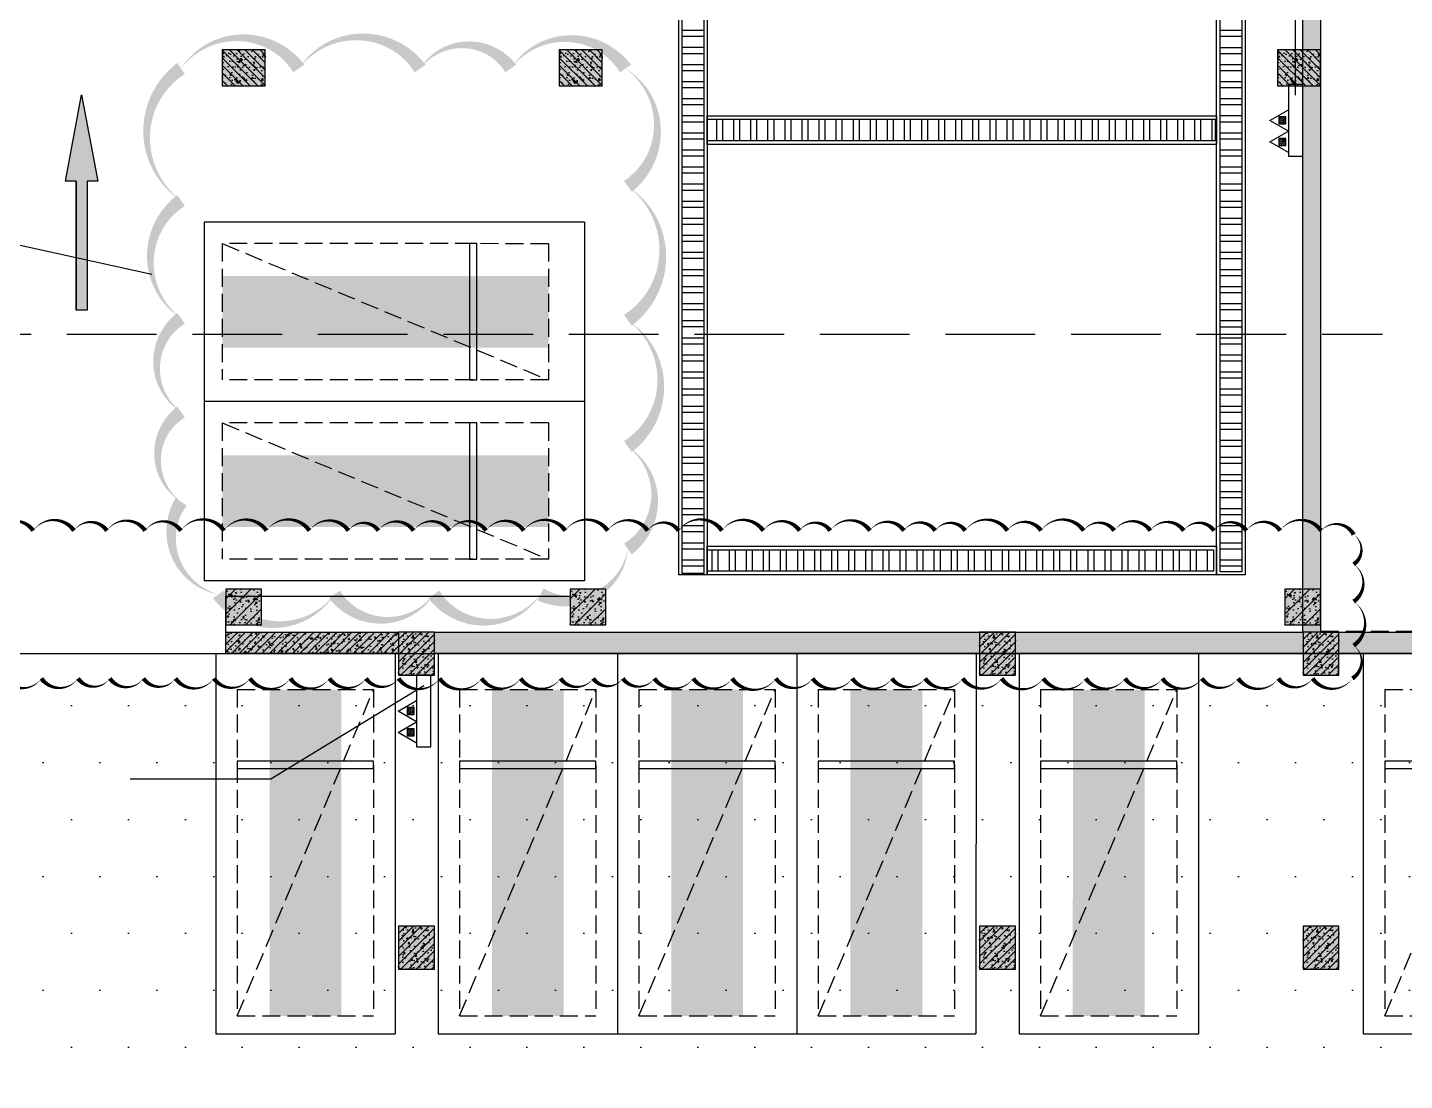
# Model space of a CAD drawing. Extents: x -1338203 to 1886333, y -783476 to 1038610.
# Drawn here: x 637563 to 656760, y 203029 to 217708 of the extents above; entities that cross this region are included whole.
import ezdxf

# ---------------------------------------------------------------- set-up
doc = ezdxf.new("R2010")
doc.units = 0
doc.header["$LTSCALE"] = 1000
doc.header["$MEASUREMENT"] = 0
for name, pattern in [('$2$DASH', [0.35, 0.25, -0.1]), ('A-001-主楼相对位置参照$0$DASH', [0.35, 0.25, -0.1]), ('A-001-平面B2$0$__DASH', [0.35, 0.25, -0.1])]:
    doc.linetypes.add(name, pattern=pattern)
for name, color, linetype in [('$0$DIM_SYMB', 3, 'Continuous'), ('A-001-主楼相对位置参照$0$0G-SITE', 2, 'Continuous'), ('A-001-平面参照B1$0$0A-ELEV-PATT', 8, 'Continuous'), ('A-001-平面参照B1$0$AUDIT_D_220531184525-2', 40, 'Continuous'), ('A-001-车位参照B1$0$A-001-车位参照B1$0$0A-P-PKNG-CAR(A)', 43, 'Continuous'), ('p-a-regular', 5, 'Continuous'), ('S001地下一墙柱$0$0S-CW-HATCH', 251, 'Continuous'), ('S001地下一墙柱$0$0S-CW-HATCH-UP', 251, 'Continuous'), ('S001地下一墙柱$0$0S-CW-LINE', 72, 'Continuous'), ('S001地下一墙柱$0$S001地下一墙柱$0$0S-CC-LINE', 52, 'Continuous'), ('S001地下一墙柱$0$S001地下一墙柱$0$0S-CW-HATCH', 251, 'Continuous'), ('S001地下一墙柱$0$S001地下一墙柱$0$0S-CW-HATCH-UP', 251, 'Continuous'), ('S001地下一墙柱$0$S001地下一墙柱$0$S001地下一墙柱$0$0S-CC-LINE', 52, 'Continuous'), ('地面指向箭头', 7, 'Continuous'), ('负一层消火栓$0$0P-ACC-FH', 7, 'Continuous'), ('负一层消火栓$0$0P-DIM-FH', 3, 'Continuous'), ('负一层消火栓$0$0P-EQUIP-FH', 7, 'Continuous'), ('负一层集水坑及排水沟$0$P001-预留预埋-B1$0$A-001-平面B1$0$0A-A-HATH', 8, 'Continuous'), ('负一层集水坑及排水沟$0$P001-预留预埋-B1$0$A-001-平面B1$0$0A-P-ROOF-DRAN', 190, 'Continuous')]:
    doc.layers.add(name, color=color, linetype=linetype)
doc.layers.add('AAD-A-PROOF', color=30, linetype='Continuous', plot=False)

# ---------------------------------------------------------------- blocks, each defined once
blk = doc.blocks.new('A-001-平面参照B1')
at = {"layer": 'A-001-平面参照B1$0$0A-ELEV-PATT'}
h = blk.add_hatch(dxfattribs=at)
h.set_pattern_fill('DOTS', color=256, scale=500)
h.set_pattern_definition([(0, (-766365.4, -306889.1), (396.875, 793.75), [0, -793.75])])
h.paths.add_polyline_path([(-147679, -109440), (-147679, -97910), (-102629, -97910), (-102629, -114010), (-139289, -114010), (-139289, -113010), (-147319, -113008), (-147319, -109438)])
at = {"layer": 'A-001-平面参照B1$0$AUDIT_D_220531184525-2'}
blk.add_lwpolyline([(-147679, -109440), (-147679, -97910), (-102629, -97910), (-102629, -114010), (-139289, -114010), (-139289, -113010), (-147319, -113008), (-147319, -109438), (-147679, -109440)], dxfattribs=at)
blk = doc.blocks.new('负一层集水坑及排水沟')
at = {"layer": '负一层集水坑及排水沟$0$P001-预留预埋-B1$0$A-001-平面B1$0$0A-A-HATH'}
h = blk.add_hatch(dxfattribs=at)
h.set_pattern_fill('STEEL', color=256, scale=150, angle=675)
h.set_pattern_definition([(360, (88855.5, -55067.4), (2e-05, 238.125), []), (360, (88939.69, -54983.22), (2e-05, 238.125), [])])
h.paths.add_polyline_path([(-119374, -96793), (-119674, -96793), (-119674, -81072), (-119374, -81072)])
h = blk.add_hatch(dxfattribs=at)
h.set_pattern_fill('STEEL', color=256, scale=150, angle=675)
h.set_pattern_definition([(360, (96355.68, -55067.6), (2e-05, 238.125), []), (360, (96439.87, -54983.42), (2e-05, 238.125), [])])
h.paths.add_polyline_path([(-111874, -96769), (-112174, -96769), (-112174, -82109), (-111874, -82109)])
h = blk.add_hatch(dxfattribs=at)
h.set_pattern_fill('STEEL', color=256, scale=150, angle=585)
h.set_pattern_definition([(270, (-77680.9, -298990.78), (238.125, -2e-05), []), (270, (-77596.71, -299074.97), (238.125, -2e-05), [])])
h.paths.add_polyline_path([(-119325, -90761), (-119325, -90461), (-112264, -90461), (-112264, -90761)])
h = blk.add_hatch(dxfattribs=at)
h.set_pattern_fill('STEEL', color=256, scale=150, angle=585)
h.set_pattern_definition([(270, (-77981.1, -304990.78), (238.125, -2e-05), []), (270, (-77896.92, -305074.97), (238.125, -2e-05), [])])
h.paths.add_polyline_path([(-119325, -96761), (-119325, -96461), (-112267, -96461), (-112267, -96761)])
at = {"layer": '负一层集水坑及排水沟$0$P001-预留预埋-B1$0$A-001-平面B1$0$0A-P-ROOF-DRAN'}
for points in [[(-119325, -81044), (-119325, -96811), (-119724, -96811), (-119724, -81044)], [(-119374, -96793), (-119674, -96793), (-119674, -81085), (-119374, -81085)], [(-111824, -82044), (-111824, -96811), (-112224, -96811), (-112224, -82044)], [(-111874, -96769), (-112174, -96769), (-112174, -82078), (-111874, -82078)], [(-112224, -90811), (-119325, -90811), (-119325, -90411), (-112224, -90411)], [(-119325, -90761), (-119325, -90461), (-112243, -90461), (-112243, -90761)], [(-112224, -96811), (-119325, -96811), (-119325, -96411), (-112224, -96411)], [(-119325, -96761), (-119325, -96461), (-112267, -96461), (-112267, -96761)]]:
    blk.add_lwpolyline(points, close=True, dxfattribs=at)
blk = doc.blocks.new('S001地下一墙柱')
at = {"layer": 'S001地下一墙柱$0$0S-CW-HATCH'}
h = blk.add_hatch(color=256, dxfattribs=at)
h.dxf.hatch_style = 1
h.paths.add_polyline_path([(-123589, -20540), (-123339, -20540), (-123339, -24940), (-126089, -24940), (-126089, -72344), (-120789, -72344), (-120789, -77994), (-110774, -77994), (-110774, -97610), (-59059, -97610), (-59059, -97910), (-123129, -97910), (-123129, -97610), (-111024, -97610), (-111024, -78244), (-121039, -78244), (-121039, -72594), (-126339, -72594), (-126340, -24640), (-123589, -24640)])
h = blk.add_hatch(color=2, dxfattribs=at)
h.dxf.hatch_style = 1
h.paths.add_polyline_path([(-126039, -97510), (-125539, -97510), (-125539, -97010), (-126039, -97010)])
h = blk.add_hatch(color=2, dxfattribs=at)
h.dxf.hatch_style = 1
h.paths.add_polyline_path([(-121239, -97510), (-120739, -97510), (-120739, -97010), (-121239, -97010)])
h = blk.add_hatch(color=2, dxfattribs=at)
h.dxf.hatch_style = 1
h.paths.add_polyline_path([(-111274, -97510), (-110774, -97510), (-110774, -97010), (-111274, -97010)])
h = blk.add_hatch(color=256, dxfattribs=at)
h.dxf.hatch_style = 1
h.paths.add_polyline_path([(-126039, -97610), (-123629, -97610), (-123629, -97910), (-126039, -97910)])
at = {"layer": 'S001地下一墙柱$0$0S-CW-HATCH-UP'}
h = blk.add_hatch(dxfattribs=at)
h.set_pattern_fill('钢筋混凝土', color=256, scale=30)
h.set_pattern_definition([(45, (-10063346.176, -927328.15), (-53.0330086, 53.0330086), []), (50, (-10063346.18, -927328.15), (215.1780548, -18.8256405), [22.5, -247.5]), (355, (-10063346.18, -927328.15), (-41.6254, 225.65764), [18, -198]), (100.4514, (-10063328.24, -927329.72), (173.5528145, 206.8318626), [19.122057, -210.3426336]), (46.1842, (-10063346.18, -927268.15), (320.1723146, -49.655704), [33.75, -371.25]), (96.6356, (-10063319.5, -927272.3), (280.398812, 292.235361), [28.683086, -315.5139]), (351.1842, (-10063346.18, -927268.15), (280.398584, 292.23558), [27, -297]), (21, (-10063316.18, -927283.15), (179.0721156, -120.7856672), [22.5, -247.5]), (326, (-10063316.18, -927283.15), (72.9945996, 217.5450135), [18, -198]), (71.4514, (-10063301.25, -927293.21), (252.0667886, 96.759149), [19.122057, -210.3426336]), (37.5, (-10063346.176, -927328.15), (3.6479566, 99.86815615), [0, -195.6, 0, -201, 0, -198.75]), (7.5, (-10063346.18, -927328.15), (78.9208612, 118.3235136), [0, -114.6, 0, -191.1, 0, -75.75]), (327.5, (-10063413.076, -927328.15), (160.14673085, -6.7664615), [0, -75, 0, -234, 0, -310.5]), (317.5, (-10063443.08, -927328.15), (174.9558508, 30.0314947), [0, -97.5, 0, -155.4, 0, -220.5])])
h.paths.add_polyline_path([(-123589, -20540), (-123339, -20540), (-123339, -24940), (-126089, -24940), (-126089, -72344), (-120789, -72344), (-120789, -77994), (-110774, -77994), (-110774, -97610), (-59059, -97610), (-59059, -97910), (-123129, -97910), (-123129, -97610), (-111024, -97610), (-111024, -78244), (-121039, -78244), (-121039, -72594), (-126339, -72594), (-126340, -24640), (-123589, -24640)])
h = blk.add_hatch(dxfattribs=at)
h.set_pattern_fill('钢筋混凝土', color=2, scale=30, pattern_type=2)
h.set_pattern_definition([(45, (-421627.82, -230877.31), (-106.06602, 106.06602), []), (50, (-421627.82, -230877.3), (215.17805, -18.82564), [22.5, -247.5]), (355, (-421627.82, -230877.3), (-41.6254, 225.65764), [18, -198]), (100.4514, (-421609.89, -230878.88), (173.55281, 206.83186), [19.12206, -210.34263]), (46.1842, (-421627.82, -230817.3), (320.17231, -49.6557), [33.75, -371.25]), (96.6356, (-421601.14, -230821.45), (280.3988, 292.23536), [28.6831, -315.5139]), (351.1842, (-421627.82, -230817.3), (280.3986, 292.23558), [27, -297]), (21, (-421597.82, -230832.3), (179.07212, -120.78567), [22.5, -247.5]), (326, (-421597.82, -230832.3), (72.9946, 217.54501), [18, -198]), (71.4514, (-421582.9, -230842.37), (252.06679, 96.75915), [19.12206, -210.34263]), (37.5, (-421627.82, -230877.31), (3.647957, 99.868156), [1.5, -195.6, 1.5, -201, 1.5, -198.75]), (7.5, (-421627.82, -230877.31), (78.92086, 118.323514), [1.5, -114.6, 1.5, -191.1, 1.5, -75.75]), (327.5, (-421694.72, -230877.31), (160.14673, -6.766462), [1.5, -75, 1.5, -234, 1.5, -310.5]), (317.5, (-421724.72, -230877.31), (174.95585, 30.031495), [1.5, -97.5, 1.5, -155.4, 1.5, -220.5])])
h.paths.add_polyline_path([(-126039, -97510), (-125539, -97510), (-125539, -97010), (-126039, -97010)])
h = blk.add_hatch(dxfattribs=at)
h.set_pattern_fill('钢筋混凝土', color=2, scale=30, pattern_type=2)
h.set_pattern_definition([(45, (-416827.81, -230877.31), (-106.06602, 106.06602), []), (50, (-416827.81, -230877.3), (215.17805, -18.82564), [22.5, -247.5]), (355, (-416827.81, -230877.3), (-41.6254, 225.65764), [18, -198]), (100.4514, (-416809.88, -230878.88), (173.55281, 206.83186), [19.12206, -210.34263]), (46.1842, (-416827.8, -230817.3), (320.17231, -49.6557), [33.75, -371.25]), (96.6356, (-416801.13, -230821.45), (280.3988, 292.23536), [28.6831, -315.5139]), (351.1842, (-416827.8, -230817.3), (280.3986, 292.23558), [27, -297]), (21, (-416797.81, -230832.3), (179.07212, -120.78567), [22.5, -247.5]), (326, (-416797.81, -230832.3), (72.9946, 217.54501), [18, -198]), (71.4514, (-416782.89, -230842.37), (252.06679, 96.75915), [19.12206, -210.34263]), (37.5, (-416827.81, -230877.31), (3.647957, 99.868156), [1.5, -195.6, 1.5, -201, 1.5, -198.75]), (7.5, (-416827.81, -230877.31), (78.92086, 118.323514), [1.5, -114.6, 1.5, -191.1, 1.5, -75.75]), (327.5, (-416894.71, -230877.31), (160.14673, -6.766462), [1.5, -75, 1.5, -234, 1.5, -310.5]), (317.5, (-416924.71, -230877.31), (174.95585, 30.031495), [1.5, -97.5, 1.5, -155.4, 1.5, -220.5])])
h.paths.add_polyline_path([(-121239, -97510), (-120739, -97510), (-120739, -97010), (-121239, -97010)])
h = blk.add_hatch(dxfattribs=at)
h.set_pattern_fill('钢筋混凝土', color=2, scale=30, pattern_type=2)
h.set_pattern_definition([(45, (-406863.08, -230877.31), (-106.06602, 106.06602), []), (50, (-406863.08, -230877.3), (215.17805, -18.82564), [22.5, -247.5]), (355, (-406863.08, -230877.3), (-41.6254, 225.65764), [18, -198]), (100.4514, (-406845.15, -230878.88), (173.55281, 206.83186), [19.12206, -210.34263]), (46.1842, (-406863.08, -230817.3), (320.17231, -49.6557), [33.75, -371.25]), (96.6356, (-406836.4, -230821.45), (280.3988, 292.23536), [28.6831, -315.5139]), (351.1842, (-406863.1, -230817.3), (280.3986, 292.23558), [27, -297]), (21, (-406833.08, -230832.3), (179.07212, -120.78567), [22.5, -247.5]), (326, (-406833.08, -230832.3), (72.9946, 217.54501), [18, -198]), (71.4514, (-406818.16, -230842.37), (252.06679, 96.75915), [19.12206, -210.34263]), (37.5, (-406863.084, -230877.31), (3.647957, 99.868156), [1.5, -195.6, 1.5, -201, 1.5, -198.75]), (7.5, (-406863.08, -230877.31), (78.92086, 118.323514), [1.5, -114.6, 1.5, -191.1, 1.5, -75.75]), (327.5, (-406929.984, -230877.31), (160.14673, -6.766462), [1.5, -75, 1.5, -234, 1.5, -310.5]), (317.5, (-406959.98, -230877.31), (174.95585, 30.031495), [1.5, -97.5, 1.5, -155.4, 1.5, -220.5])])
h.paths.add_polyline_path([(-111274, -97510), (-110774, -97510), (-110774, -97010), (-111274, -97010)])
h = blk.add_hatch(dxfattribs=at)
h.set_pattern_fill('钢筋混凝土', color=256, scale=30)
h.set_pattern_definition([(45, (-10012886.234, -927328.26), (-53.0330086, 53.0330086), []), (50, (-10012886.23, -927328.26), (215.1780548, -18.8256405), [22.5, -247.5]), (355, (-10012886.23, -927328.26), (-41.6254, 225.65764), [18, -198]), (100.4514, (-10012868.3, -927329.83), (173.5528145, 206.8318626), [19.122057, -210.3426336]), (46.1842, (-10012886.23, -927268.26), (320.1723146, -49.655704), [33.75, -371.25]), (96.6356, (-10012859.55, -927272.4), (280.398812, 292.235361), [28.683086, -315.5139]), (351.1842, (-10012886.23, -927268.26), (280.398584, 292.23558), [27, -297]), (21, (-10012856.23, -927283.26), (179.0721156, -120.7856672), [22.5, -247.5]), (326, (-10012856.23, -927283.26), (72.9945996, 217.5450135), [18, -198]), (71.4514, (-10012841.31, -927293.33), (252.0667886, 96.759149), [19.122057, -210.3426336]), (37.5, (-10012886.234, -927328.26), (3.6479566, 99.86815615), [0, -195.6, 0, -201, 0, -198.75]), (7.5, (-10012886.23, -927328.26), (78.9208612, 118.3235136), [0, -114.6, 0, -191.1, 0, -75.75]), (327.5, (-10012953.13, -927328.26), (160.14673085, -6.7664615), [0, -75, 0, -234, 0, -310.5]), (317.5, (-10012983.13, -927328.26), (174.9558508, 30.0314947), [0, -97.5, 0, -155.4, 0, -220.5])])
h.paths.add_polyline_path([(-126039, -97610), (-123629, -97610), (-123629, -97910), (-126039, -97910)])
at = {"layer": 'S001地下一墙柱$0$S001地下一墙柱$0$0S-CW-HATCH'}
h = blk.add_hatch(color=256, dxfattribs=at)
h.dxf.hatch_style = 1
h.paths.add_polyline_path([(-125489, -89994), (-125489, -89494), (-126089, -89494), (-126089, -89994)])
h = blk.add_hatch(color=256, dxfattribs=at)
h.dxf.hatch_style = 1
h.paths.add_polyline_path([(-120789, -89994), (-120789, -89494), (-121389, -89494), (-121389, -89994)])
h = blk.add_hatch(color=256, dxfattribs=at)
h.dxf.hatch_style = 1
h.paths.add_polyline_path([(-110774, -89994), (-110774, -89494), (-111374, -89494), (-111374, -89994)])
h = blk.add_hatch(color=256, dxfattribs=at)
h.dxf.hatch_style = 1
h.paths.add_polyline_path([(-123129, -97610), (-123629, -97610), (-123629, -98210), (-123129, -98210)])
h = blk.add_hatch(color=256, dxfattribs=at)
h.dxf.hatch_style = 1
h.paths.add_polyline_path([(-115029, -97611), (-115529, -97611), (-115529, -98211), (-115029, -98211)])
h = blk.add_hatch(color=256, dxfattribs=at)
h.dxf.hatch_style = 1
h.paths.add_polyline_path([(-110519, -97611), (-111019, -97611), (-111019, -98211), (-110519, -98211)])
h = blk.add_hatch(color=256, dxfattribs=at)
h.dxf.hatch_style = 1
h.paths.add_polyline_path([(-123129, -101710), (-123629, -101710), (-123629, -102310), (-123129, -102310)])
h = blk.add_hatch(color=256, dxfattribs=at)
h.dxf.hatch_style = 1
h.paths.add_polyline_path([(-115029, -101710), (-115529, -101710), (-115529, -102310), (-115029, -102310)])
h = blk.add_hatch(color=256, dxfattribs=at)
h.dxf.hatch_style = 1
h.paths.add_polyline_path([(-110519, -101710), (-111019, -101710), (-111019, -102310), (-110519, -102310)])
at = {"layer": 'S001地下一墙柱$0$S001地下一墙柱$0$0S-CW-HATCH-UP'}
h = blk.add_hatch(dxfattribs=at)
h.set_pattern_fill('钢筋混凝土', color=256, scale=30, angle=-90)
h.set_pattern_definition([(315, (-116536.89, -122304.27), (53.03301, 53.03301), []), (320, (-116536.89, -122304.27), (-18.8256, -215.1781), [22.5, -247.5]), (265, (-116536.89, -122304.27), (225.6576, 41.6254), [18, -198]), (10.4514, (-116538.46, -122322.2), (206.8319, -173.5528), [19.122, -210.3426]), (316.1842, (-116476.9, -122304.27), (-49.6557, -320.1723), [33.75, -371.25]), (6.6356, (-116481.03, -122330.95), (292.2354, -280.3988), [28.683, -315.514]), (261.1842, (-116476.9, -122304.27), (292.2356, -280.3986), [27, -297]), (291, (-116491.89, -122334.27), (-120.7857, -179.0721), [22.5, -247.5]), (236, (-116491.89, -122334.27), (217.545, -72.9946), [18, -198]), (341.4514, (-116501.95, -122349.2), (96.7591, -252.0668), [19.122, -210.3426]), (307.5, (-116536.89, -122304.27), (99.86816, -3.64796), [0, -195.6, 0, -201, 0, -198.75]), (277.5, (-116536.89, -122304.27), (118.3235, -78.92086), [0, -114.6, 0, -191.1, 0, -75.75]), (237.5, (-116536.89, -122237.37), (-6.76646, -160.14673), [0, -75, 0, -234, 0, -310.5]), (227.5, (-116536.89, -122207.37), (30.0315, -174.95585), [0, -97.5, 0, -155.4, 0, -220.5])])
h.paths.add_polyline_path([(-125489, -89994), (-125489, -89494), (-126089, -89494), (-126089, -89994)])
h = blk.add_hatch(dxfattribs=at)
h.set_pattern_fill('钢筋混凝土', color=256, scale=30, angle=-90)
h.set_pattern_definition([(315, (-111836.81, -122304.27), (53.03301, 53.03301), []), (320, (-111836.81, -122304.27), (-18.8256, -215.1781), [22.5, -247.5]), (265, (-111836.8, -122304.27), (225.6576, 41.6254), [18, -198]), (10.4514, (-111838.38, -122322.2), (206.8319, -173.5528), [19.122, -210.3426]), (316.1842, (-111776.8, -122304.27), (-49.6557, -320.1723), [33.75, -371.25]), (6.6356, (-111780.95, -122330.95), (292.2354, -280.3988), [28.683, -315.514]), (261.1842, (-111776.8, -122304.27), (292.2356, -280.3986), [27, -297]), (291, (-111791.81, -122334.27), (-120.7857, -179.0721), [22.5, -247.5]), (236, (-111791.8, -122334.27), (217.545, -72.9946), [18, -198]), (341.4514, (-111801.87, -122349.2), (96.7591, -252.0668), [19.122, -210.3426]), (307.5, (-111836.81, -122304.27), (99.86816, -3.64796), [0, -195.6, 0, -201, 0, -198.75]), (277.5, (-111836.81, -122304.27), (118.3235, -78.92086), [0, -114.6, 0, -191.1, 0, -75.75]), (237.5, (-111836.81, -122237.37), (-6.76646, -160.14673), [0, -75, 0, -234, 0, -310.5]), (227.5, (-111836.81, -122207.37), (30.0315, -174.95585), [0, -97.5, 0, -155.4, 0, -220.5])])
h.paths.add_polyline_path([(-120789, -89994), (-120789, -89494), (-121389, -89494), (-121389, -89994)])
h = blk.add_hatch(dxfattribs=at)
h.set_pattern_fill('钢筋混凝土', color=256, scale=30, angle=-90)
h.set_pattern_definition([(315, (-101822.024, -122304.27), (53.03301, 53.03301), []), (320, (-101822.02, -122304.27), (-18.8256, -215.1781), [22.5, -247.5]), (265, (-101822.02, -122304.27), (225.6576, 41.6254), [18, -198]), (10.4514, (-101823.6, -122322.2), (206.8319, -173.5528), [19.122, -210.3426]), (316.1842, (-101762.02, -122304.27), (-49.6557, -320.1723), [33.75, -371.25]), (6.6356, (-101766.16, -122330.95), (292.2354, -280.3988), [28.683, -315.514]), (261.1842, (-101762.02, -122304.27), (292.2356, -280.3986), [27, -297]), (291, (-101777.02, -122334.27), (-120.7857, -179.0721), [22.5, -247.5]), (236, (-101777.02, -122334.27), (217.545, -72.9946), [18, -198]), (341.4514, (-101787.1, -122349.2), (96.7591, -252.0668), [19.122, -210.3426]), (307.5, (-101822.024, -122304.27), (99.86816, -3.64796), [0, -195.6, 0, -201, 0, -198.75]), (277.5, (-101822.02, -122304.27), (118.3235, -78.92086), [0, -114.6, 0, -191.1, 0, -75.75]), (237.5, (-101822.024, -122237.37), (-6.76646, -160.14673), [0, -75, 0, -234, 0, -310.5]), (227.5, (-101822.02, -122207.37), (30.0315, -174.95585), [0, -97.5, 0, -155.4, 0, -220.5])])
h.paths.add_polyline_path([(-110774, -89994), (-110774, -89494), (-111374, -89494), (-111374, -89994)])
h = blk.add_hatch(dxfattribs=at)
h.set_pattern_fill('钢筋混凝土', color=256, scale=30)
h.set_pattern_definition([(45, (-90818.04, -88658.724), (-53.03301, 53.03301), []), (50, (-90818.04, -88658.72), (215.1781, -18.8256), [22.5, -247.5]), (355, (-90818.04, -88658.72), (-41.6254, 225.6576), [18, -198]), (100.4514, (-90800.1, -88660.3), (173.5528, 206.8319), [19.122, -210.3426]), (46.1842, (-90818.04, -88598.72), (320.1723, -49.6557), [33.75, -371.25]), (96.6356, (-90791.36, -88602.86), (280.3988, 292.2354), [28.683, -315.514]), (351.1842, (-90818.04, -88598.72), (280.3986, 292.2356), [27, -297]), (21, (-90788.04, -88613.72), (179.0721, -120.7857), [22.5, -247.5]), (326, (-90788.04, -88613.72), (72.9946, 217.545), [18, -198]), (71.4514, (-90773.11, -88623.8), (252.0668, 96.7591), [19.122, -210.3426]), (37.5, (-90818.04, -88658.724), (3.64796, 99.86816), [0, -195.6, 0, -201, 0, -198.75]), (7.5, (-90818.04, -88658.72), (78.92086, 118.3235), [0, -114.6, 0, -191.1, 0, -75.75]), (327.5, (-90884.94, -88658.724), (160.14673, -6.76646), [0, -75, 0, -234, 0, -310.5]), (317.5, (-90914.94, -88658.72), (174.95585, 30.0315), [0, -97.5, 0, -155.4, 0, -220.5])])
h.paths.add_polyline_path([(-123129, -97610), (-123629, -97610), (-123629, -98210), (-123129, -98210)])
h = blk.add_hatch(dxfattribs=at)
h.set_pattern_fill('钢筋混凝土', color=256, scale=30)
h.set_pattern_definition([(45, (-82718.05, -88659.075), (-53.03301, 53.03301), []), (50, (-82718.05, -88659.08), (215.1781, -18.8256), [22.5, -247.5]), (355, (-82718.05, -88659.08), (-41.6254, 225.6576), [18, -198]), (100.4514, (-82700.12, -88660.64), (173.5528, 206.8319), [19.122, -210.3426]), (46.1842, (-82718.05, -88599.08), (320.1723, -49.6557), [33.75, -371.25]), (96.6356, (-82691.37, -88603.2), (280.3988, 292.2354), [28.683, -315.514]), (351.1842, (-82718.05, -88599.08), (280.3986, 292.2356), [27, -297]), (21, (-82688.05, -88614.08), (179.0721, -120.7857), [22.5, -247.5]), (326, (-82688.05, -88614.08), (72.9946, 217.545), [18, -198]), (71.4514, (-82673.13, -88624.14), (252.0668, 96.7591), [19.122, -210.3426]), (37.5, (-82718.05, -88659.075), (3.64796, 99.86816), [0, -195.6, 0, -201, 0, -198.75]), (7.5, (-82718.05, -88659.08), (78.92086, 118.3235), [0, -114.6, 0, -191.1, 0, -75.75]), (327.5, (-82784.95, -88659.075), (160.14673, -6.76646), [0, -75, 0, -234, 0, -310.5]), (317.5, (-82814.95, -88659.08), (174.95585, 30.0315), [0, -97.5, 0, -155.4, 0, -220.5])])
h.paths.add_polyline_path([(-115029, -97611), (-115529, -97611), (-115529, -98211), (-115029, -98211)])
h = blk.add_hatch(dxfattribs=at)
h.set_pattern_fill('钢筋混凝土', color=256, scale=30)
h.set_pattern_definition([(45, (-78208.05, -88659.075), (-53.03301, 53.03301), []), (50, (-78208.05, -88659.08), (215.1781, -18.8256), [22.5, -247.5]), (355, (-78208.05, -88659.08), (-41.6254, 225.6576), [18, -198]), (100.4514, (-78190.12, -88660.64), (173.5528, 206.8319), [19.122, -210.3426]), (46.1842, (-78208.05, -88599.08), (320.1723, -49.6557), [33.75, -371.25]), (96.6356, (-78181.37, -88603.2), (280.3988, 292.2354), [28.683, -315.514]), (351.1842, (-78208.05, -88599.08), (280.3986, 292.2356), [27, -297]), (21, (-78178.05, -88614.08), (179.0721, -120.7857), [22.5, -247.5]), (326, (-78178.05, -88614.08), (72.9946, 217.545), [18, -198]), (71.4514, (-78163.13, -88624.14), (252.0668, 96.7591), [19.122, -210.3426]), (37.5, (-78208.05, -88659.075), (3.64796, 99.86816), [0, -195.6, 0, -201, 0, -198.75]), (7.5, (-78208.05, -88659.08), (78.92086, 118.3235), [0, -114.6, 0, -191.1, 0, -75.75]), (327.5, (-78274.95, -88659.075), (160.14673, -6.76646), [0, -75, 0, -234, 0, -310.5]), (317.5, (-78304.95, -88659.08), (174.95585, 30.0315), [0, -97.5, 0, -155.4, 0, -220.5])])
h.paths.add_polyline_path([(-110519, -97611), (-111019, -97611), (-111019, -98211), (-110519, -98211)])
h = blk.add_hatch(dxfattribs=at)
h.set_pattern_fill('钢筋混凝土', color=256, scale=30)
h.set_pattern_definition([(45, (-90818.04, -92758.68), (-53.03301, 53.03301), []), (50, (-90818.04, -92758.68), (215.1781, -18.8256), [22.5, -247.5]), (355, (-90818.04, -92758.68), (-41.6254, 225.6576), [18, -198]), (100.4514, (-90800.1, -92760.25), (173.5528, 206.8319), [19.122, -210.3426]), (46.1842, (-90818.04, -92698.68), (320.1723, -49.6557), [33.75, -371.25]), (96.6356, (-90791.36, -92702.8), (280.3988, 292.2354), [28.683, -315.514]), (351.1842, (-90818.04, -92698.68), (280.3986, 292.2356), [27, -297]), (21, (-90788.04, -92713.68), (179.0721, -120.7857), [22.5, -247.5]), (326, (-90788.04, -92713.68), (72.9946, 217.545), [18, -198]), (71.4514, (-90773.11, -92723.74), (252.0668, 96.7591), [19.122, -210.3426]), (37.5, (-90818.04, -92758.68), (3.64796, 99.86816), [0, -195.6, 0, -201, 0, -198.75]), (7.5, (-90818.04, -92758.68), (78.92086, 118.3235), [0, -114.6, 0, -191.1, 0, -75.75]), (327.5, (-90884.94, -92758.68), (160.14673, -6.76646), [0, -75, 0, -234, 0, -310.5]), (317.5, (-90914.94, -92758.68), (174.95585, 30.0315), [0, -97.5, 0, -155.4, 0, -220.5])])
h.paths.add_polyline_path([(-123129, -101710), (-123629, -101710), (-123629, -102310), (-123129, -102310)])
h = blk.add_hatch(dxfattribs=at)
h.set_pattern_fill('钢筋混凝土', color=256, scale=30)
h.set_pattern_definition([(45, (-82718.04, -92758.29), (-53.03301, 53.03301), []), (50, (-82718.04, -92758.29), (215.1781, -18.8256), [22.5, -247.5]), (355, (-82718.04, -92758.29), (-41.6254, 225.6576), [18, -198]), (100.4514, (-82700.1, -92759.86), (173.5528, 206.8319), [19.122, -210.3426]), (46.1842, (-82718.04, -92698.3), (320.1723, -49.6557), [33.75, -371.25]), (96.6356, (-82691.36, -92702.43), (280.3988, 292.2354), [28.683, -315.514]), (351.1842, (-82718.04, -92698.3), (280.3986, 292.2356), [27, -297]), (21, (-82688.04, -92713.29), (179.0721, -120.7857), [22.5, -247.5]), (326, (-82688.04, -92713.29), (72.9946, 217.545), [18, -198]), (71.4514, (-82673.11, -92723.35), (252.0668, 96.7591), [19.122, -210.3426]), (37.5, (-82718.04, -92758.29), (3.64796, 99.86816), [0, -195.6, 0, -201, 0, -198.75]), (7.5, (-82718.04, -92758.29), (78.92086, 118.3235), [0, -114.6, 0, -191.1, 0, -75.75]), (327.5, (-82784.94, -92758.29), (160.14673, -6.76646), [0, -75, 0, -234, 0, -310.5]), (317.5, (-82814.94, -92758.29), (174.95585, 30.0315), [0, -97.5, 0, -155.4, 0, -220.5])])
h.paths.add_polyline_path([(-115029, -101710), (-115529, -101710), (-115529, -102310), (-115029, -102310)])
h = blk.add_hatch(dxfattribs=at)
h.set_pattern_fill('钢筋混凝土', color=256, scale=30)
h.set_pattern_definition([(45, (-78208.04, -92758.29), (-53.03301, 53.03301), []), (50, (-78208.04, -92758.29), (215.1781, -18.8256), [22.5, -247.5]), (355, (-78208.04, -92758.29), (-41.6254, 225.6576), [18, -198]), (100.4514, (-78190.1, -92759.86), (173.5528, 206.8319), [19.122, -210.3426]), (46.1842, (-78208.04, -92698.3), (320.1723, -49.6557), [33.75, -371.25]), (96.6356, (-78181.36, -92702.43), (280.3988, 292.2354), [28.683, -315.514]), (351.1842, (-78208.04, -92698.3), (280.3986, 292.2356), [27, -297]), (21, (-78178.04, -92713.29), (179.0721, -120.7857), [22.5, -247.5]), (326, (-78178.04, -92713.29), (72.9946, 217.545), [18, -198]), (71.4514, (-78163.11, -92723.35), (252.0668, 96.7591), [19.122, -210.3426]), (37.5, (-78208.04, -92758.29), (3.64796, 99.86816), [0, -195.6, 0, -201, 0, -198.75]), (7.5, (-78208.04, -92758.29), (78.92086, 118.3235), [0, -114.6, 0, -191.1, 0, -75.75]), (327.5, (-78274.94, -92758.29), (160.14673, -6.76646), [0, -75, 0, -234, 0, -310.5]), (317.5, (-78304.94, -92758.29), (174.95585, 30.0315), [0, -97.5, 0, -155.4, 0, -220.5])])
h.paths.add_polyline_path([(-110519, -101710), (-111019, -101710), (-111019, -102310), (-110519, -102310)])
at = {"layer": 'S001地下一墙柱$0$0S-CW-LINE', "elevation": 0, "flags": 128}
blk.add_lwpolyline([(-123589, -20540), (-123339, -20540), (-123339, -24940), (-126089, -24940), (-126089, -72344), (-120789, -72344), (-120789, -77994), (-110774, -77994), (-110774, -97610), (-59059, -97610), (-59059, -97910), (-123129, -97910), (-123129, -97610), (-111024, -97610), (-111024, -78244), (-121039, -78244), (-121039, -72594), (-126339, -72594), (-126340, -24640), (-123589, -24640)], close=True, dxfattribs=at)
at = {"layer": 'S001地下一墙柱$0$0S-CW-LINE'}
blk.add_lwpolyline([(-126039, -97610), (-123629, -97610), (-123629, -97910), (-126039, -97910)], close=True, dxfattribs=at)
at = {"layer": 'S001地下一墙柱$0$S001地下一墙柱$0$0S-CC-LINE'}
for points in [[(-125489, -89994), (-125489, -89494), (-126089, -89494), (-126089, -89994)], [(-120789, -89994), (-120789, -89494), (-121389, -89494), (-121389, -89994)], [(-123129, -97610), (-123629, -97610), (-123629, -98210), (-123129, -98210)], [(-115029, -97611), (-115529, -97611), (-115529, -98211), (-115029, -98211)], [(-110519, -97611), (-111019, -97611), (-111019, -98211), (-110519, -98211)], [(-123129, -101710), (-123629, -101710), (-123629, -102310), (-123129, -102310)], [(-115029, -101710), (-115529, -101710), (-115529, -102310), (-115029, -102310)], [(-110519, -101710), (-111019, -101710), (-111019, -102310), (-110519, -102310)]]:
    blk.add_lwpolyline(points, close=True, dxfattribs=at)
at = {"layer": 'S001地下一墙柱$0$S001地下一墙柱$0$0S-CC-LINE', "elevation": 0}
blk.add_lwpolyline([(-110774, -89994), (-110774, -89494), (-111374, -89494), (-111374, -89994)], close=True, dxfattribs=at)
at = {"layer": 'S001地下一墙柱$0$S001地下一墙柱$0$S001地下一墙柱$0$0S-CC-LINE', "color": 2, "elevation": 0}
for points in [[(-126039, -97510), (-125539, -97510), (-125539, -97010), (-126039, -97010)], [(-111274, -97510), (-110774, -97510), (-110774, -97010), (-111274, -97010)]]:
    blk.add_lwpolyline(points, close=True, dxfattribs=at)
at = {"layer": 'S001地下一墙柱$0$S001地下一墙柱$0$S001地下一墙柱$0$0S-CC-LINE', "color": 2}
blk.add_lwpolyline([(-121239, -97510), (-120739, -97510), (-120739, -97010), (-121239, -97010)], close=True, dxfattribs=at)
blk = doc.blocks.new('负一层消火栓$0$$TwtSys$00000546')
h = blk.add_hatch()
h.set_pattern_fill('ANSI31', color=256, scale=200, style=0)
h.set_pattern_definition([(45, (-38543.802, -6670.83), (-17.67767, 17.67767), [])])
h.paths.add_polyline_path([(-65, 174), (65, 174), (65, 44), (-65, 44)])
for points in [[(0, 344), (-198, 0), (198, 0)], [(-65, 174), (65, 174), (65, 44), (-65, 44)]]:
    blk.add_lwpolyline(points, close=True)
blk = doc.blocks.new('负一层消火栓')
at = {"layer": '负一层消火栓$0$0P-ACC-FH'}
for points in [[(-111224, -90976), (-111024, -90976), (-111024, -89977), (-111224, -89977)], [(-123379, -99210), (-123179, -99210), (-123179, -98210), (-123379, -98210)]]:
    blk.add_lwpolyline(points, close=True, dxfattribs=at)
at = {"layer": '负一层消火栓$0$0P-DIM-FH'}
for p, q in [((-111124, -90126, 800), (-111124, -88797, 800)), ((-123279, -98360, 800), (-125412, -99658, 800)), ((-125412, -99658, 800), (-127374, -99658, 800))]:
    blk.add_line(p, q, dxfattribs=at)
at = {"layer": '负一层消火栓$0$0P-EQUIP-FH', "xscale": -0.7500000000000013, "yscale": 0.7500000000000013, "zscale": 0.75, "rotation": 90}
for p in [(-111224, -90477, 800), (-111224, -90775, 800), (-123379, -98711, 800), (-123379, -99009, 800)]:
    blk.add_blockref('负一层消火栓$0$$TwtSys$00000546', p, dxfattribs=at)
blk = doc.blocks.new('剖面位置')
at = {"layer": '$0$DIM_SYMB', "linetype": '$2$DASH', "ltscale": 5}
blk.add_lwpolyline([(-156254, -93458), (-109911, -93458)], dxfattribs=at)
blk.add_lwpolyline([(-156254, -93458), (-109911, -93458)], dxfattribs=at)
blk = doc.blocks.new('直行')
at = {"layer": '地面指向箭头'}
blk.add_hatch(color=251, dxfattribs=at).paths.add_polyline_path([(-29241, 4059962), (-29466, 4058762), (-29316, 4058762), (-29316, 4056961), (-29166, 4056961), (-29166, 4058762), (-29016, 4058762)])
at = {"layer": '地面指向箭头', "color": 251}
blk.add_lwpolyline([(-29316, 4058762), (-29316, 4056961), (-29316, 4058762), (-29316, 4058762), (-29466, 4058762), (-29241, 4059962), (-29016, 4058762), (-29166, 4058762), (-29166, 4056961), (-29316, 4056961), (-29316, 4056961)], dxfattribs=at)
blk = doc.blocks.new('A$C9cb663f1')
at = {"layer": '地面指向箭头', "color": 251}
blk.add_blockref('直行', (254912, -4204956), dxfattribs=at)
blk = doc.blocks.new('A-001-车位参照B1$0$A-001-车位参照B1$0$A-001-车位参照B1$0$ddd')
for p, q in [((0, 2500), (5300, 2500)), ((0, 2500), (0, 0)), ((5300, 2500), (5300, 0)), ((0, 0), (5300, 0))]:
    blk.add_line(p, q)
at = {"linetype": 'A-001-平面B2$0$__DASH'}
for p, q in [((500, 2200), (500, 300)), ((500, 2200), (5050, 2200)), ((5050, 2200), (5050, 300)), ((500, 300), (5050, 300))]:
    blk.add_line(p, q, dxfattribs=at)
blk.add_lwpolyline([(5050, 2200), (500, 300)], dxfattribs=at)
blk.add_lwpolyline([(1500, 300), (1500, 2200), (1600, 2200), (1600, 300)], close=True)
at = {"layer": 'p-a-regular', "ltscale": 0.002, "const_width": 1000}
blk.add_lwpolyline([(500, 1250), (5050, 1250)], dxfattribs=at)
blk = doc.blocks.new('A-001-主楼相对位置参照')
at = {"layer": 'A-001-主楼相对位置参照$0$0G-SITE', "linetype": 'A-001-主楼相对位置参照$0$DASH'}
blk.add_lwpolyline([(-110774, -71476), (-110774, -97598), (-60233, -97598), (-60233, -71436), (-28181, -71359), (-28181, -39250), (-59195, -34274), (-59199, -4282), (-94668, -4272), (-94605, -34368), (-126089, -33751), (-126089, -71447), (-110774, -71476)], dxfattribs=at)

msp = doc.modelspace()

# ---------------------------------------------------------------- linework, layer by layer
msp.add_lwpolyline([(640326.7, 209278.8), (640326.7, 209778.8), (645126.7, 209778.8)])
at = {"layer": 'AAD-A-PROOF', "color": 241, "ltscale": 0.002}
msp.add_line((639297.6, 214263.9), (380309.5, 271048.6), dxfattribs=at)
at = {"layer": 'AAD-A-PROOF', "color": 241}
msp.add_lwpolyline([(639702.7, 217137.3, 0, 186.9, -0.5205671), (641346.5, 217137.3, 0, 186.9, -0.5205671), (643036.9, 217137.3, 0, 186.9, -0.5205671), (644300.2, 217137.3, 0, 186.9, -0.5205671), (645900.2, 217137.3, 0, 186.9, -0.5205671), (645933.3, 215493.4, 0, 186.9, -0.5205671), (645933.3, 213626.4, 0, 186.9, -0.5205671), (645933.3, 211865.8, 0, 186.9, -0.5205671), (645933.3, 210437.7, 0, 186.9, -0.5205671), (644715.4, 209805.1, 0, 186.9, -0.5205671), (643226.8, 209805.1, 0, 186.9, -0.5205671), (641841.9, 209805.1, 0, 186.9, -0.5205671), (640224, 209805.1, 0, 186.9, -0.5205671), (639702.7, 211095.1, 0, 186.9, -0.5205671), (639702.7, 212348.6, 0, 186.9, -0.5205671), (639702.7, 213653.8, 0, 186.9, -0.5205671), (639702.7, 215296.5, 0, 186.9, -0.5205671)], format="xyseb", close=True, dxfattribs=at)
msp.add_lwpolyline([(637125.7, 210694, 0, 61.8, -0.5205671), (637642.8, 210694, 0, 61.8, -0.5205671), (638210.4, 210694, 0, 61.8, -0.5205671), (638669.5, 210694, 0, 61.8, -0.5205671), (639203.8, 210694, 0, 61.8, -0.5205671), (639700.6, 210694, 0, 61.8, -0.5205671), (640302.8, 210694, 0, 61.8, -0.5205671), (640895, 210694, 0, 61.8, -0.5205671), (641493.3, 210694, 0, 61.8, -0.5205671), (642037.2, 210694, 0, 61.8, -0.5205671), (642454.5, 210694, 0, 61.8, -0.5205671), (642944.5, 210694, 0, 61.8, -0.5205671), (643446.5, 210694, 0, 61.8, -0.5205671), (643955.8, 210694, 0, 61.8, -0.5205671), (644481.4, 210694, 0, 61.8, -0.5205671), (645060.6, 210694, 0, 61.8, -0.5205671), (645651.7, 210694, 0, 61.8, -0.5205671), (646209, 210694, 0, 61.8, -0.5205671), (646641.1, 210694, 0, 61.8, -0.5205671), (647244.1, 210694, 0, 61.8, -0.5205671), (647820.7, 210694, 0, 61.8, -0.5205671), (648327.7, 210694, 0, 61.8, -0.5205671), (648753.8, 210694, 0, 61.8, -0.5205671), (649308.1, 210694, 0, 61.8, -0.5205671), (649781.9, 210694, 0, 61.8, -0.5205671), (650217.9, 210694, 0, 61.8, -0.5205671), (650634.7, 210694, 0, 61.8, -0.5205671), (651224.5, 210694, 0, 61.8, -0.5205671), (651694, 210694, 0, 61.8, -0.5205671), (652287.2, 210694, 0, 61.8, -0.5205671), (652712.6, 210694, 0, 61.8, -0.5205671), (653217.5, 210694, 0, 61.8, -0.5205671), (653683.1, 210694, 0, 61.8, -0.5205671), (654104.9, 210694, 0, 61.8, -0.5205671), (654556.5, 210694, 0, 61.8, -0.5205671), (655027.4, 210694, 0, 61.8, -0.5205671), (655598, 210694, 0, 61.8, -0.5205671), (656052.5, 210637.7, 0, 61.8, -0.5205671), (656052.5, 210224, 0, 61.8, -0.5205671), (656052.5, 209705, 0, 61.8, -0.5205671), (656052.5, 209092.4, 0, 61.8, -0.5205671), (656034.7, 208633.7, 0, 61.8, -0.5205671), (655479.3, 208633.7, 0, 61.8, -0.5205671), (655002, 208633.7, 0, 61.8, -0.5205671), (654441, 208633.7, 0, 61.8, -0.5205671), (653935.8, 208633.7, 0, 61.8, -0.5205671), (653385.2, 208633.7, 0, 61.8, -0.5205671), (652863.7, 208633.7, 0, 61.8, -0.5205671), (652315.8, 208633.7, 0, 61.8, -0.5205671), (651724.2, 208633.7, 0, 61.8, -0.5205671), (651144.1, 208633.7, 0, 61.8, -0.5205671), (650601.6, 208633.7, 0, 61.8, -0.5205671), (650076.6, 208633.7, 0, 61.8, -0.5205671), (649613.8, 208633.7, 0, 61.8, -0.5205671), (649060.4, 208633.7, 0, 61.8, -0.5205671), (648507.5, 208633.7, 0, 61.8, -0.5205671), (647995.6, 208633.7, 0, 61.8, -0.5205671), (647386.1, 208633.7, 0, 61.8, -0.5205671), (646843.4, 208633.7, 0, 61.8, -0.5205671), (646301.6, 208633.7, 0, 61.8, -0.5205671), (645862.6, 208633.7, 0, 61.8, -0.5205671), (645449.2, 208633.7, 0, 61.8, -0.5205671), (644993.9, 208633.7, 0, 61.8, -0.5205671), (644437.3, 208633.7, 0, 61.8, -0.5205671), (643891.3, 208633.7, 0, 61.8, -0.5205671), (643307, 208633.7, 0, 61.8, -0.5205671), (642735, 208633.7, 0, 61.8, -0.5205671), (642281.7, 208633.7, 0, 61.8, -0.5205671), (641771.5, 208633.7, 0, 61.8, -0.5205671), (641226.9, 208633.7, 0, 61.8, -0.5205671), (640663.2, 208633.7, 0, 61.8, -0.5205671), (640160.3, 208633.7, 0, 61.8, -0.5205671), (639625.5, 208633.7, 0, 61.8, -0.5205671), (639178.2, 208633.7, 0, 61.8, -0.5205671), (638710.2, 208633.7, 0, 61.8, -0.5205671), (638266.6, 208633.7, 0, 61.8, -0.5205671), (637755.8, 208633.7, 0, 61.8, -0.5205671), (637236, 208633.7, 0, 61.8, -0.5205671)], format="xyseb", dxfattribs=at)

# ---------------------------------------------------------------- block references
at = {"ltscale": 0.002}
for name, p in [('S001地下一墙柱', (766365.4, 306889.1)), ('A-001-主楼相对位置参照', (766365.4, 306889.1)), ('负一层消火栓', (766365.4, 306889.1)), ('负一层集水坑及排水沟', (766365.4, 306889.1)), ('A$C9cb663f1', (412646.2, 361761.3))]:
    msp.add_blockref(name, p, dxfattribs=at)
msp.add_blockref('A-001-平面参照B1', (766365.4, 306889.1))
at = {"layer": 'A-001-车位参照B1$0$A-001-车位参照B1$0$0A-P-PKNG-CAR(A)', "linetype": 'Continuous', "xscale": -1}
for p, rotation in [((645326.8, 212494.6), 359.9972764593918), ((645326.7, 209994.6), 359.9972764593918), ((642686.7, 208979.1), 89.99727645939184), ((645786.7, 208979.1), 89.99727645939184), ((648286.7, 208979.1), 89.99727645939184), ((650786.7, 208979), 89.99727645939184), ((653886.7, 208979.1), 89.99727645939184), ((658686.7, 208979.2), 89.99727645939184)]:
    msp.add_blockref('A-001-车位参照B1$0$A-001-车位参照B1$0$A-001-车位参照B1$0$ddd', p, dxfattribs=dict(at, rotation=rotation))
at = {"layer": 'AAD-A-PROOF'}
msp.add_blockref('剖面位置', (766365.4, 306889.1), dxfattribs=at)

doc.saveas('drawing.dxf')
